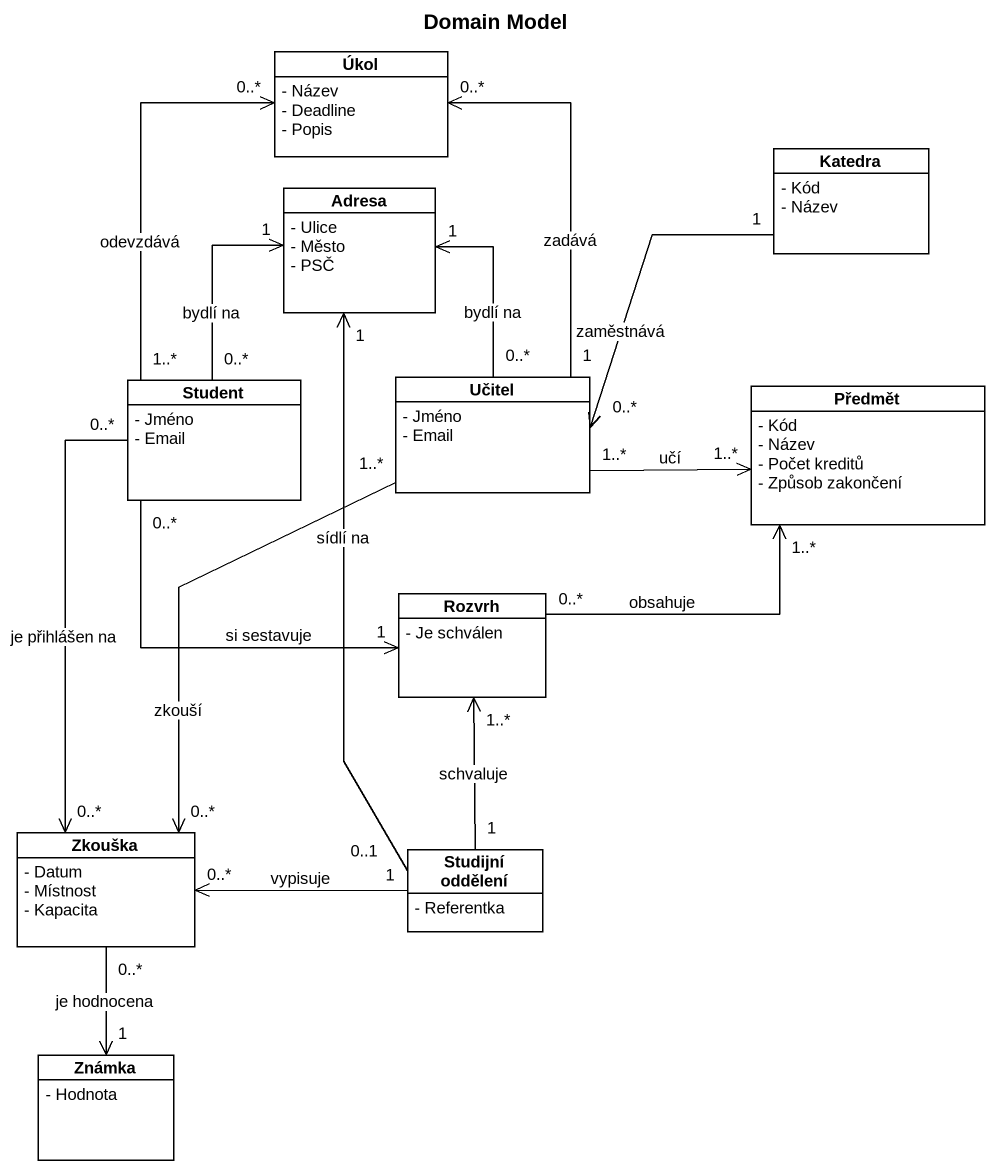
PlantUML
@startuml
title Domain Model
hide circle
hide empty members
skinparam classAttributeIconSize 0
class Úkol {
  - Název
  - Deadline
  - Popis
}
class Katedra {
  - Kód
  - Název
}
class Adresa {
  - Ulice
  - Město
  - PSČ
}
class Student {
  - Jméno
  - Email
}
class Učitel {
  - Jméno
  - Email
}
class Předmět {
  - Kód
  - Název
  - Počet kreditů
  - Způsob zakončení
}
class Rozvrh {
  - Je schválen
}
class Zkouška {
  - Datum
  - Místnost
  - Kapacita
}
class "Studijní oddělení" as Studijní_oddělení {
  - Referentka
}
class Známka {
  - Hodnota
}
Katedra "1" --> "0..*" Učitel : zaměstnává
Student "1..*" -up-> "0..*" Úkol : odevzdává
Student "0..*" -up-> "1" Adresa : bydlí na
Student "0..*" --> "1" Rozvrh : si sestavuje
Student "0..*" --> "0..*" Zkouška : je přihlášen na
Učitel "1" -up-> "0..*" Úkol : zadává
Učitel "0..*" -up-> "1" Adresa : bydlí na
Učitel "1..*" -right-> "1..*" Předmět : učí
Učitel "1..*" --> "0..*" Zkouška : zkouší
Rozvrh "0..*" -right-> "1..*" Předmět : obsahuje
Zkouška "0..*" --> "1" Známka : je hodnocena
Studijní_oddělení "0..1" -up-> "1" Adresa : sídlí na
Studijní_oddělení "1" -up-> "1..*" Rozvrh : schvaluje
Studijní_oddělení "1" -left-> "0..*" Zkouška : vypisuje
@enduml
